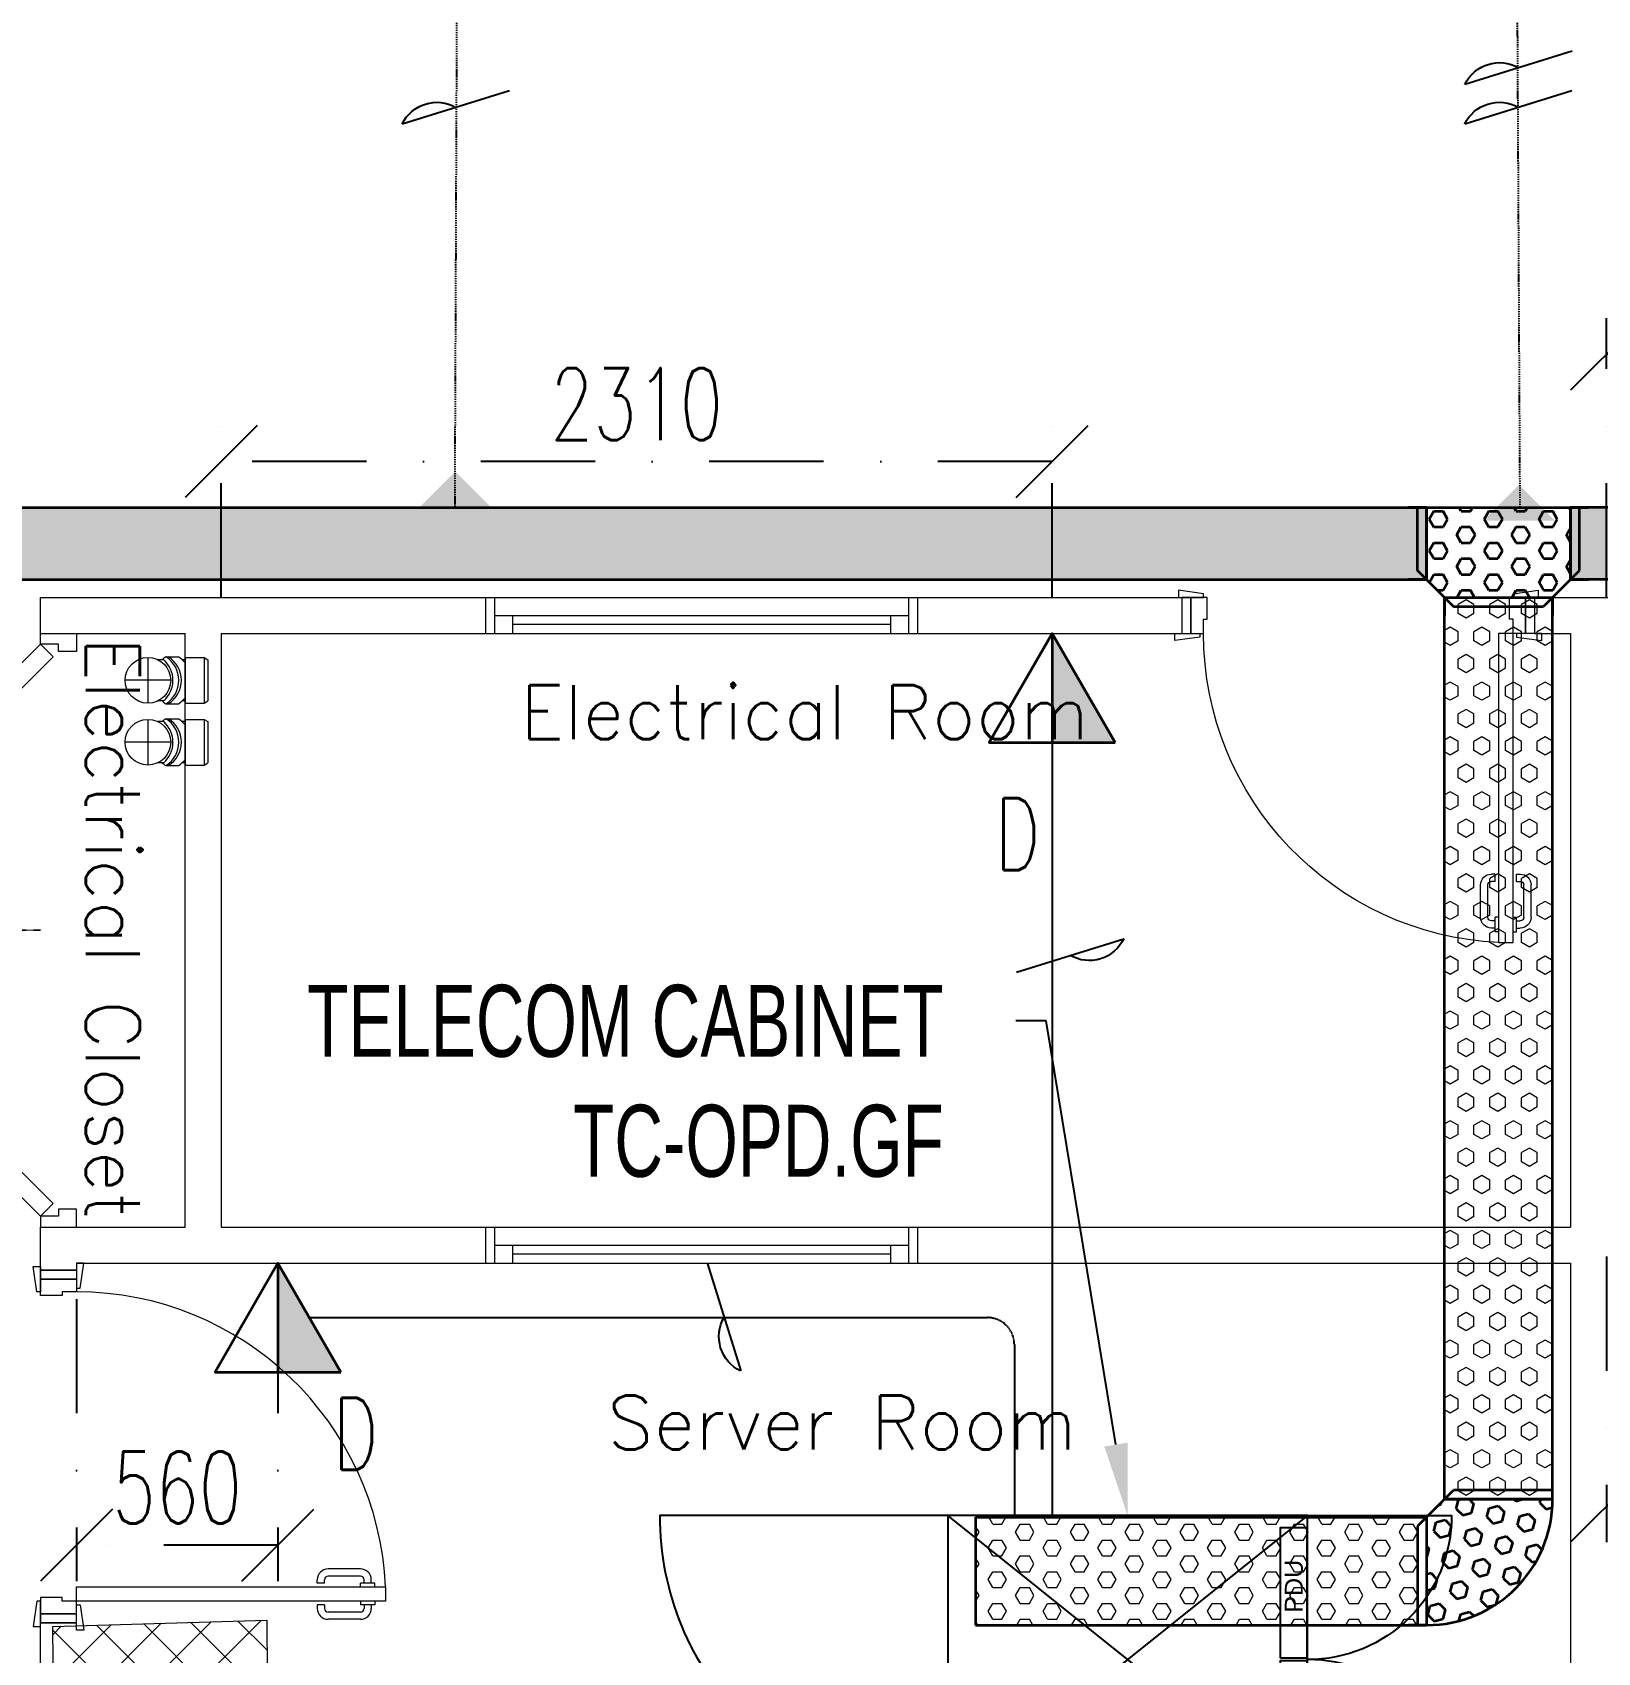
# Model space of a CAD drawing. Header units: inches. Extents: x -12418 to 57169, y -29325 to 19878.
# Drawn here: x 19575 to 23925, y -5680 to -1177 of the extents above; entities that cross this region are included whole.
import ezdxf
from ezdxf import colors
from ezdxf.entities.mleader import LeaderData, LeaderLine
from ezdxf.math import Vec2, Vec3

# ---------------------------------------------------------------- set-up
doc = ezdxf.new("R2010")
doc.units = ezdxf.units.IN
doc.header["$LTSCALE"] = 25
doc.header["$MEASUREMENT"] = 0
doc.linetypes.add('DASHDOT', pattern=[25.4, 12.7, -6.35, 0, -6.35])
doc.linetypes.add('HIDDEN', pattern=[9.525, 6.35, -3.175])
doc.layers.get('0').update_dxf_attribs({"color": 8})
doc.layers.get('Defpoints').update_dxf_attribs({"color": 8})
for name, color, linetype in [('0 @ 50', 8, 'Continuous'), ('Dual Power', 11, 'Continuous'), ('FIXEDFUR$0$KCA_TXITEM', 3, 'Continuous'), ('FURNITURES$0$KCA_FURLSE', 251, 'Continuous'), ('IFS IT RACK 1000x800mm', 210, 'Continuous'), ('T-WIRE', 140, 'Continuous')]:
    doc.layers.add(name, color=color, linetype=linetype)
for name, color, linetype, lineweight in [('00-Ground Floor$0$72_EGR_BASE_TEXT', 252, 'Continuous', 5), ('00-Ground Floor$0$Aluminum', 251, 'Continuous', 5), ('00-Ground Floor$0$C-HYDR-CTCH', 251, 'Continuous', 5), ('00-Ground Floor$0$Dual Power', 11, 'Continuous', 5), ('00-Ground Floor$0$FIXEDFUR$0$KCA_TXITEM', 3, 'Continuous', 5), ('00-Ground Floor$0$FURNITURES$0$KCA_FURLSE', 251, 'Continuous', 5), ('00-Ground Floor$0$Hatch', 254, 'Continuous', 5), ('00-Ground Floor$0$IFS IT RACK 1000x800mm', 210, 'Continuous', 5), ('00-Ground Floor$0$M-DR-SS', 30, 'Continuous', 5), ('00-Ground Floor$0$Walls', 251, 'Continuous', 5), ('00-Ground Floor$0$Wooden Joinery', 251, 'Continuous', 5), ('E-LITE-CLNG-CNDT', 6, 'DASHDOT', 35), ('E-POWR-TEXT @ 100', 6, 'Continuous', 25), ('T-CABL-TRAY', 60, 'Continuous', 35), ('T-DATA-CLNG-COND', 51, 'DASHDOT', 25), ('T-DATA-CLNG-COND @ 100', 51, 'DASHDOT', 25), ('T-DATA-DEVC-TYPE', 2, 'Continuous', 25), ('T-DATA-DIM', 251, 'DASHDOT', 25), ('T-DATA-DIM @ 100', 251, 'DASHDOT', 25), ('T-DATA-FLOR-COND', 40, 'HIDDEN', 25), ('T-DATA-WALL @ 100', 33, 'Continuous', 35)]:
    doc.layers.add(name, color=color, linetype=linetype, lineweight=lineweight)
doc.styles.add('00-Ground Floor$0$FIXEDFUR$0$K-SANSERIF', font='sanss___.ttf')
doc.styles.add('00-Ground Floor$0$SIMPLEX', font='SIMPLEX.shx', dxfattribs={"height": 150})
doc.styles.add('DC_Elc_Romans', font='elc_romans.shx', dxfattribs={"width": 0.7})
doc.styles.add('DC_Simplex', font='SIMPLEX.shx', dxfattribs={"width": 0.7})
doc.styles.add('FIXEDFUR$0$K-SANSERIF', font='sanss___.ttf')
doc.dimstyles.new('DevCad-MM', dxfattribs={"dimscale": 0.01, "dimtxt": 2, "dimasz": 2, "dimexe": 1, "dimexo": 1, "dimgap": 0.6, "dimtad": 1, "dimdec": 0, "dimrnd": 10, "dimzin": 1, "dimdsep": 46, "dimtxsty": 'DC_Simplex', "dimblk1": 'OBLIQUE', "dimblk2": 'OBLIQUE', "dimsah": 1, "dimcen": 3, "dimclrd": 256, "dimclre": 256, "dimclrt": 45, "dimadec": 0, "dimazin": 0, "dimtfac": 1, "dimtdec": 0, "dimtix": 1, "dimtmove": 2, "dimatfit": 2, "dimldrblk": 'OBLIQUE', "dimfxl": 1, "dimtolj": 1, "dimtzin": 0, "dimarcsym": 0})

# ---------------------------------------------------------------- blocks, each defined once
blk = doc.blocks.new('00-Ground Floor$0$A$C72370EFE')
at = {"layer": '00-Ground Floor$0$Wooden Joinery'}
for p, q in [((-0.01, -0.04), (-0.02, -0.04)), ((-0.01, -0.03), (-0.01, -0.07)), ((0, -0.03), (-0.01, -0.03)), ((0.04, -0.03), (0.05, -0.03)), ((0.05, -0.03), (0.05, -0.07)), ((0.05, -0.04), (0.06, -0.04)), ((-0.05, -0.07), (-0.05, -0.16)), ((-0.03, -0.07), (-0.03, -0.16)), ((-0.01, -0.06), (-0.02, -0.06)), ((0, -0.07), (-0.01, -0.07)), ((0.04, -0.07), (0.05, -0.07)), ((0.05, -0.06), (0.06, -0.06)), ((0.07, -0.07), (0.07, -0.16)), ((0.09, -0.07), (0.09, -0.16)), ((-0.01, -0.17), (-0.02, -0.17)), ((-0.01, -0.17), (-0.01, -0.19)), ((0.05, -0.17), (0.06, -0.17)), ((0.05, -0.17), (0.05, -0.19)), ((-0.01, -0.19), (-0.02, -0.19)), ((0.05, -0.19), (0.06, -0.19))]:
    blk.add_line(p, q, dxfattribs=at)
for centre, radius, start, end in [((-0.02, -0.07), 0.03, 90, 180), ((0.06, -0.07), 0.03, 0, 90), ((-0.02, -0.07), 0.01, 90, 180), ((0.06, -0.07), 0.01, 0, 90), ((-0.02, -0.16), 0.03, 180, 270), ((-0.02, -0.16), 0.01, 180, 270), ((0.06, -0.16), 0.01, 270, 0), ((0.06, -0.16), 0.03, 270, 0)]:
    blk.add_arc(centre, radius, start, end, dxfattribs=at)
blk = doc.blocks.new('00-Ground Floor$0$A$C5DAD61B4')
at = {"layer": '00-Ground Floor$0$Wooden Joinery'}
for points in [[(80, 959.1), (80, 969.1), (10, 979.1), (10, 959.1)], [(940, 959.1), (940, 969.1), (1010, 979.1), (1010, 959.1)], [(70, 859.1), (70, 849.1), (0, 839.1), (0, 859.1)], [(120, 859.1), (120, 0), (80, 0), (80, 859.1)], [(950, 859.1), (950, 849.1), (1020, 839.1), (1020, 859.1)]]:
    blk.add_lwpolyline(points, close=True, dxfattribs=at)
for points in [[(45, 859.1), (45, 959.1), (20, 959.1), (20, 859.1), (45, 859.1)], [(45, 859.1), (80, 859.1), (80, 899.1), (90, 899.1), (90, 959.1), (45, 959.1), (45, 859.1)], [(975, 859.1), (940, 859.1), (940, 899.1), (930, 899.1), (930, 959.1), (975, 959.1), (975, 859.1)], [(975, 859.1), (975, 959.1), (1000, 959.1), (1000, 859.1), (975, 859.1)]]:
    blk.add_lwpolyline(points, dxfattribs=at)
blk.add_arc((80, 859.1), 860, 272.666, 0, dxfattribs=at)
at = {"layer": '00-Ground Floor$0$Wooden Joinery', "xscale": 999.9999999998854, "yscale": 999.9999999998854, "zscale": 999.9999999998854, "rotation": 180}
blk.add_blockref('00-Ground Floor$0$A$C72370EFE', (120, 0), dxfattribs=at)
blk = doc.blocks.new('*U259')
at = {"layer": '00-Ground Floor$0$Wooden Joinery'}
for points in [[(627.5, 526.8), (65.4, -35.4), (30, 0), (592.1, 562.1)], [(1022.5, 526.8), (1584.6, -35.4), (1620, 0), (1057.9, 562.1)], [(30, 0), (0, 0), (0, -100), (50, -100), (50, -50), (30, -50), (30, 0)], [(1620, 0), (1650, 0), (1650, -100), (1600, -100), (1600, -50), (1620, -50), (1620, 0)]]:
    blk.add_lwpolyline(points, close=True, dxfattribs=at)
for centre, start, end in [((30, 0), 0, 45), ((1620, 0), 135, 180)]:
    blk.add_arc(centre, 795, start, end, dxfattribs=at)
blk = doc.blocks.new('00-Ground Floor$0$4S')
at = {"color": 0}
for p, q in [((-51, 61), (-61, 55)), ((0, 61), (-51, 61)), ((0, -61), (0, 61)), ((-51, -61), (-61, -55)), ((0, -61), (-51, -61))]:
    blk.add_line(p, q, dxfattribs=at)
at = {"color": 10}
for p, q in [((-61, -55), (-61, 55)), ((-51, -61), (-51, 61))]:
    blk.add_line(p, q, dxfattribs=at)
blk = doc.blocks.new('00-Ground Floor$0$2E-45-110-T1')
for p, q in [((-99.2, 55), (-91.4, 55)), ((-48, 62.6), (-81.4, 62.6)), ((-42.3, 55), (-26.4, 55)), ((-99.2, -55), (-91.4, -55)), ((-48, -62.6), (-81.3, -62.6)), ((-42.3, -55), (-26.4, -55))]:
    blk.add_line(p, q)
at = {"color": 10}
for p, q in [((0, -61), (0, 61)), ((-61, 0), (61, 0))]:
    blk.add_line(p, q, dxfattribs=at)
blk.add_circle((0, 0), 61)
for centre, start, end in [((-42, 0), 122.159, 140.7458), ((-15.4, 0), 122.159, 237.8424), ((-8.7, 0), 122.1377, 237.8638), ((7.1, 0), 131.9154, 228.0858), ((-87.3, 0), 48.0846, 57.8623), ((-42, 0), 219.2542, 237.8424), ((-87.3, 0), 302.1362, 311.9142)]:
    blk.add_arc(centre, 73.9, start, end)
blk.add_blockref('00-Ground Floor$0$4S', (-99.2, 0))
blk = doc.blocks.new('00-Ground Floor$0$A$C37be4daf')
at = {"layer": '00-Ground Floor$0$Aluminum'}
for p, q in [((1416, 598.2), (216, 598.2)), ((241, 498.2), (241, 598.2)), ((291, 548.2), (291, 598.2)), ((1341, 548.2), (1341, 598.2)), ((1391, 498.2), (1391, 598.2)), ((1391, 548.2), (241, 548.2)), ((291, 573.2), (1341, 573.2)), ((1416, 498.2), (216, 498.2))]:
    blk.add_line(p, q, dxfattribs=at)
at = {"layer": '00-Ground Floor$0$Walls'}
for p, q in [((216, 498.2), (216, 598.2)), ((1416, 498.2), (1416, 598.2))]:
    blk.add_line(p, q, dxfattribs=at)
blk = doc.blocks.new('00-Ground Floor$0$IT RACK 1000x800 mm')
at = {"layer": '00-Ground Floor$0$Dual Power', "color": 8}
for points in [[(719020.2, 122155.5), (719383.9, 122155.5), (719383.9, 122082.8), (719020.2, 122082.8)], [(719390.1, 122155.5), (719753.8, 122155.5), (719753.8, 122082.8), (719390.1, 122082.8)]]:
    blk.add_lwpolyline(points, close=True, dxfattribs=at)
at = {"layer": '00-Ground Floor$0$FURNITURES$0$KCA_FURLSE', "color": 6, "linetype": 'ByBlock'}
for points in [[(719786.6, 123080.4), (719786.6, 123880.4, 0.415947), (718986.6, 123080.4, 0.926405)], [(718986.6, 122080.4), (718986.6, 121680.4, 0.415947), (719386.6, 122080.4, 0.926405)], [(719786.6, 122080.4), (719786.6, 121680.4, -0.415947), (719386.6, 122080.4, -0.926405)]]:
    blk.add_lwpolyline(points, format="xyb", dxfattribs=at)
blk.add_lwpolyline([(719786.6, 123080.4), (718986.6, 123080.4), (718986.6, 122080.4), (719786.6, 122080.4)], close=True, dxfattribs=at)
at = {"layer": '00-Ground Floor$0$FURNITURES$0$KCA_FURLSE', "color": 8, "linetype": 'ByBlock'}
for points in [[(718986.6, 122080.4), (719786.6, 123080.4)], [(719786.6, 122080.4), (718986.6, 123080.4)]]:
    blk.add_lwpolyline(points, dxfattribs=at)
at = {"layer": '00-Ground Floor$0$FIXEDFUR$0$KCA_TXITEM', "color": 8, "char_height": 50, "width": 3697.741, "attachment_point": 1, "style": '00-Ground Floor$0$FIXEDFUR$0$K-SANSERIF'}
for insert in [(717364.7, 122143.7), (717734.5, 122143.7)]:
    blk.add_mtext('\\pi1782.23819;PDU', dxfattribs=dict(at, insert=insert))
blk = doc.blocks.new('00-Ground Floor')
at = {"layer": '00-Ground Floor$0$Hatch'}
h = blk.add_hatch(dxfattribs=at)
h.set_pattern_fill('ANSI37', color=256, scale=30)
h.set_pattern_definition([(45, (-1981.42, -13099.68), (-67.35192, 67.35192), []), (135, (-1981.42, -13099.68), (-67.35192, -67.35192), [])])
h.paths.add_polyline_path([(48971.2, 8818.2), (48367.3, 8810.1), (48371.2, 8521.7), (48975.1, 8529.8)])
h.paths.add_polyline_path([(41810.5, 8810.5), (41227, 8805), (41207, 8513.7), (41790.5, 8519.1)])
h.paths.add_polyline_path([(27433.5, 8803.1), (26834.4, 8799), (26828.7, 8506), (27427.8, 8510)])
h.paths.add_polyline_path([(34618.7, 8805.3), (34017.5, 8797.8), (34009.3, 8512.1), (34610.5, 8519.6)])
h.paths.add_polyline_path([(20214.3, 8812.4), (19607.8, 8790.5), (19622.4, 8498), (20228.8, 8519.8)])
h.paths.add_polyline_path([(13477.7, 8802), (12255.7, 8825.9), (12249.3, 8529.8), (13471.3, 8505.8)])
h.paths.add_polyline_path([(13491.8, 1601.9), (12276.8, 1586.2), (12263.3, 1293.7), (13478.3, 1309.4)])
h.paths.add_polyline_path([(13465.7, -5591.3), (12262.6, -5607.3), (12256.9, -5900.3), (13460, -5884.3)])
h.paths.add_polyline_path([(13484.2, -12790), (12287.5, -12801.4), (12290.4, -13095.9), (13487, -13084.4)])
h.paths.add_polyline_path([(5849.2, -12787.9), (5245.6, -12791.6), (5256.3, -13077.1), (5859.8, -13073.4)])
h.paths.add_polyline_path([(5833.8, -5589.9), (5236.9, -5588.3), (5236.8, -5889.5), (5833.6, -5891)])
h.paths.add_polyline_path([(5843.6, 1599.7), (5224.3, 1600.9), (5213.7, 1298), (5833, 1296.7)])
h.paths.add_polyline_path([(5820.3, 8779.1), (5219.7, 8793.5), (5216, 8503.9), (5816.7, 8489.4)])
h.paths.add_polyline_path([(-1378.8, 8777.2), (-1981.4, 8799.9), (-1979.5, 8511.6), (-1376.9, 8488.9)])
h.paths.add_polyline_path([(-1371.1, -5601.1), (-1973.1, -5608.1), (-1969.7, -5899.7), (-1367.7, -5892.7)])
h.paths.add_polyline_path([(-1353.5, -12795.7), (-1951.9, -12796.7), (-1947.1, -13097.4), (-1348.7, -13096.4)])
h.paths.add_polyline_path([(20233.2, -12782.5), (19627.5, -12795.4), (19633.2, -13096.6), (20238.9, -13083.7)])
h.paths.add_polyline_path([(20226.6, -5590), (19632.3, -5607.6), (19634.4, -5904.1), (20228.7, -5886.6)])
h.paths.add_polyline_path([(20217.9, 1618), (19619, 1610.4), (19623, 1310.2), (20221.9, 1317.9)])
h.paths.add_polyline_path([(27418.3, 1602.8), (26816.3, 1607.5), (26820.6, 1315.3), (27422.5, 1310.7)])
h.paths.add_polyline_path([(27422, -5579.9), (26818.1, -5597.5), (26831.6, -5897.5), (27431.7, -5876.5)])
h.paths.add_polyline_path([(27438.1, -12795.9), (26834.3, -12789.3), (26831.9, -13075), (27435.7, -13081.6)])
h.paths.add_polyline_path([(34636.6, -12785.4), (34039.3, -12800), (34048.3, -13099.7), (34645.6, -13085.1)])
h.paths.add_polyline_path([(34629.3, -5597.1), (34028, -5595.2), (34029.2, -5892.4), (34630.4, -5894.3)])
h.paths.add_polyline_path([(34592.8, 1606.7), (34012, 1611.4), (34031.7, 1321.6), (34612.5, 1316.9)])
h.paths.add_polyline_path([(41796.2, 1606), (41198.6, 1619.8), (41200.6, 1327.8), (41798.2, 1314.1)])
h.paths.add_polyline_path([(41797.2, -5592.6), (41228.8, -5600.2), (41230.6, -5894.3), (41799, -5886.7)])
h.paths.add_polyline_path([(41834.3, -12789.7), (41229, -12792.4), (41230.4, -13096.9), (41835.6, -13094.3)])
h.paths.add_polyline_path([(49008.5, -12790.2), (48420.5, -12774.1), (48407.3, -13081.4), (48995.3, -13097.4)])
h.paths.add_polyline_path([(48992.7, -5590.8), (48389.5, -5589.7), (48387.5, -5886.2), (48990.7, -5887.3)])
at = {"layer": '00-Ground Floor$0$C-HYDR-CTCH', "flags": 128}
blk.add_lwpolyline([(20226.6, -5590), (20228.7, -5886.6), (19634.4, -5904.1), (19632.3, -5607.6), (20226.6, -5590)], dxfattribs=at)
at = {"layer": '00-Ground Floor$0$Walls'}
for p, q in [((19597.7, -2847.4, 0), (19597.7, -2747.4, 0)), ((19597.7, -2747.4, 0), (22769.5, -2747.4, 0)), ((22769.5, -2747.4, 0), (22769.5, -2847.4, 0)), ((23749.5, -2747.4, 0), (23749.5, -2847.4, 0)), ((23749.5, -2747.4, 0), (29549.5, -2747.4, 0)), ((19597.7, -2847.4, 0), (19999.5, -2847.4, 0)), ((19999.5, -4497.4, 0), (19999.5, -2847.4, 0)), ((20099.5, -2847.4, 0), (22769.5, -2847.4, 0)), ((20099.5, -2847.4, 0), (20099.5, -4497.4, 0)), ((23749.5, -2847.4, 0), (23849.5, -2847.4, 0)), ((23849.5, -2847.4, 0), (23849.5, -4497.4, 0)), ((19597.7, -4617.4, 0), (19597.7, -4497.4, 0)), ((19597.7, -4497.4, 0), (19999.5, -4497.4, 0)), ((20099.5, -4497.4, 0), (23849.5, -4497.4, 0)), ((19697.7, -4617.4, 0), (19597.7, -4617.4, 0)), ((19697.7, -4597.4, 0), (23849.5, -4597.4, 0)), ((23849.5, -4597.4, 0), (23849.5, -6347.4, 0)), ((19597.7, -5904.4, 0), (19597.7, -5597.4, 0)), ((19697.7, -5597.4, 0), (19597.7, -5597.4, 0)), ((19697.7, -5605.6, 0), (19697.7, -5597.4, 0))]:
    blk.add_line(p, q, dxfattribs=at)
at = {"rotation": 180}
for p in [(22250.5, -2249.2, 0), (22250.5, -3999.2, 0)]:
    blk.add_blockref('00-Ground Floor$0$A$C37be4daf', p, dxfattribs=at)
at = {"layer": '00-Ground Floor$0$IFS IT RACK 1000x800mm', "color": 252, "rotation": 89.99999999999999}
blk.add_blockref('00-Ground Floor$0$IT RACK 1000x800 mm', (145199.1, -725086.1), dxfattribs=at)
at = {"layer": '00-Ground Floor$0$M-DR-SS', "xscale": 1.040985465462118, "yscale": 1.040985465462118, "zscale": 1.040985465462118, "rotation": 179.9999999999943}
for p in [(19896.2, -2977.8, 0), (19896.2, -3149.8, 0)]:
    blk.add_blockref('00-Ground Floor$0$2E-45-110-T1', p, dxfattribs=at)
at = {"layer": '00-Ground Floor$0$Wooden Joinery', "xscale": -1}
blk.add_blockref('00-Ground Floor$0$A$C5DAD61B4', (23769.5, -3706.5, 0), dxfattribs=at)
at = {"layer": '00-Ground Floor$0$Wooden Joinery', "rotation": 89.99999999999999}
for name, p in [('*U259', (19597.7, -4497.4, 0)), ('00-Ground Floor$0$A$C5DAD61B4', (20556.8, -5617.4, 0))]:
    blk.add_blockref(name, p, dxfattribs=at)
at = {"layer": '00-Ground Floor$0$72_EGR_BASE_TEXT', "insert": (19874, -3667.2, 0), "char_height": 150, "attachment_point": 2, "rotation": 270, "style": '00-Ground Floor$0$SIMPLEX'}
blk.add_mtext('Electrical Closet', dxfattribs=at)
at = {"layer": '00-Ground Floor$0$72_EGR_BASE_TEXT', "char_height": 150, "attachment_point": 2, "style": '00-Ground Floor$0$SIMPLEX'}
for s, insert in [('Electrical Room', (21721.3, -2991.7, 0)), ('Server Room', (21825.2, -4965.4, 0))]:
    blk.add_mtext(s, dxfattribs=dict(at, insert=insert))
blk = doc.blocks.new('IT RACK 1000x800 mm')
at = {"layer": 'Dual Power', "color": 8}
for points in [[(719020.2, 122155.5), (719383.9, 122155.5), (719383.9, 122082.8), (719020.2, 122082.8)], [(719390.1, 122155.5), (719753.8, 122155.5), (719753.8, 122082.8), (719390.1, 122082.8)]]:
    blk.add_lwpolyline(points, close=True, dxfattribs=at)
at = {"layer": 'FURNITURES$0$KCA_FURLSE', "color": 6, "linetype": 'ByBlock'}
for points in [[(719786.6, 123080.4), (719786.6, 123880.4, 0.415947), (718986.6, 123080.4, 0.926405)], [(718986.6, 122080.4), (718986.6, 121680.4, 0.415947), (719386.6, 122080.4, 0.926405)], [(719786.6, 122080.4), (719786.6, 121680.4, -0.415947), (719386.6, 122080.4, -0.926405)]]:
    blk.add_lwpolyline(points, format="xyb", dxfattribs=at)
blk.add_lwpolyline([(719786.6, 123080.4), (718986.6, 123080.4), (718986.6, 122080.4), (719786.6, 122080.4)], close=True, dxfattribs=at)
at = {"layer": 'FURNITURES$0$KCA_FURLSE', "color": 8, "linetype": 'ByBlock'}
for points in [[(718986.6, 122080.4), (719786.6, 123080.4)], [(719786.6, 122080.4), (718986.6, 123080.4)]]:
    blk.add_lwpolyline(points, dxfattribs=at)
at = {"layer": 'FIXEDFUR$0$KCA_TXITEM', "color": 8, "char_height": 50, "width": 3697.741, "attachment_point": 1, "style": 'FIXEDFUR$0$K-SANSERIF'}
for insert in [(717364.7, 122143.7), (717734.5, 122143.7)]:
    blk.add_mtext('\\pi1782.23819;PDU', dxfattribs=dict(at, insert=insert))
blk = doc.blocks.new('*U124')
at = {"lineweight": 0}
h = blk.add_hatch(dxfattribs=at)
h.set_pattern_fill('HEX', color=253, scale=8, angle=180, style=0)
h.set_pattern_definition([(180, (-21275.12, -3e-10), (6e-13, -43.99409), [25.4, -50.8]), (300, (-21275.12, -3e-10), (38.1, 21.997045), [25.4, -50.8]), (240, (-21300.52, -3e-10), (38.1, -21.997045), [25.4, -50.8])])
h.paths.add_polyline_path([(-5777.4, 200), (-5777.4, 0), (0, 0), (0, 200)])
at = {"color": 0}
for p, q in [((0, 200), (-5777.4, 200)), ((-5777.4, 0), (-5777.4, 200)), ((0, 0), (0, 200)), ((0, 0), (-5777.4, 0))]:
    blk.add_line(p, q, dxfattribs=at)
blk = doc.blocks.new('*U123')
h = blk.add_hatch()
h.set_pattern_fill('HEX', color=253, scale=8, angle=-90, style=0)
h.set_pattern_definition([(270, (-3e-11, -5e-24), (43.994, -9e-14), [25.4, -50.8]), (30, (-3e-11, -5e-24), (-21.997, 38.1), [25.4, -50.8]), (330, (-3e-11, -25.4), (21.997, 38.1), [25.4, -50.8])])
h.paths.add_polyline_path([(0, 0), (-200, 0), (-250, -50), (-250, -350), (-200, -400), (0, -400)])
at = {"color": 0}
for p, q in [((-200, 0), (-200, 50)), ((0, 0), (0, 50)), ((-250, -50), (-200, 0)), ((0, 0), (0, -400)), ((-250, -50), (-300, -50)), ((-250, -350), (-300, -350)), ((-250, -350), (-200, -400)), ((-200, -400), (-200, -450)), ((0, -400), (0, -450))]:
    blk.add_line(p, q, dxfattribs=at)
at = {"color": 253}
for p, q in [((-200, 0), (-175, 25)), ((-200, 0), (0, 0)), ((-175, 25), (0, 25)), ((-250, -50), (-275, -75)), ((-275, -75), (-275, -325)), ((-250, -50), (-250, -350)), ((-250, -350), (-275, -325)), ((-200, -400), (0, -400)), ((-200, -400), (-175, -425)), ((-175, -425), (0, -425))]:
    blk.add_line(p, q, dxfattribs=at)
blk = doc.blocks.new('*U125')
at = {"lineweight": 0}
h = blk.add_hatch(dxfattribs=at)
h.set_pattern_fill('HEX', color=253, scale=8, angle=180, style=0)
h.set_pattern_definition([(180, (-15953.185, -2e-10), (6e-13, -43.99409), [25.4, -50.8]), (300, (-15953.185, -2e-10), (38.1, 21.99705), [25.4, -50.8]), (240, (-15978.585, -2e-10), (38.1, -21.99705), [25.4, -50.8])])
h.paths.add_polyline_path([(-2506.3, 300), (-2506.3, 0), (0, 0), (0, 300)])
at = {"color": 0}
for p, q in [((0, 300), (-2506.3, 300)), ((-2506.3, 0), (-2506.3, 300)), ((0, 0), (0, 300)), ((0, 0), (-2506.3, 0))]:
    blk.add_line(p, q, dxfattribs=at)
blk = doc.blocks.new('*U126')
h = blk.add_hatch()
h.set_pattern_fill('HEX', color=253, scale=8, angle=45, style=0)
h.set_pattern_definition([(45, (-3354.247, 1022.73), (-31.1085, 31.1085), [25.4, -50.8]), (165, (-3354.247, 1022.73), (-11.3865, -42.49503), [25.4, -50.8]), (105, (-3336.287, 1040.69), (-42.49503, -11.3865), [25.4, -50.8])])
edge = h.paths.add_edge_path()
edge.add_arc((0, -50), 350, 360, 450)
edge.add_line((0, 300), (0, 0))
edge.add_line((0, 0), (50, -50))
edge.add_line((50, -50), (350, -50))
at = {"color": 0}
for p, q in [((0, 300), (-50, 300)), ((0, 0), (-50, 0)), ((0, 0), (50, -50)), ((50, -50), (50, -100)), ((350, -50), (350, -100))]:
    blk.add_line(p, q, dxfattribs=at)
at = {"color": 253}
for p, q in [((-25, 300), (-25, 25)), ((0, 300), (0, 0)), ((0, 0), (-25, 25)), ((50, -50), (350, -50)), ((50, -50), (75, -75)), ((75, -75), (350, -75))]:
    blk.add_line(p, q, dxfattribs=at)
at = {"color": 0}
blk.add_arc((0, -50), 350, 360, 90, dxfattribs=at)
blk = doc.blocks.new('*U127')
at = {"lineweight": 0}
h = blk.add_hatch(dxfattribs=at)
h.set_pattern_fill('HEX', color=253, scale=8, angle=90, style=0)
h.set_pattern_definition([(90, (-2e-10, 14700.02), (-43.99409, -5e-13), [25.4, -50.8]), (210, (-2e-10, 14700.02), (21.99705, -38.1), [25.4, -50.8]), (150, (-2e-10, 14725.42), (-21.99705, -38.1), [25.4, -50.8])])
h.paths.add_polyline_path([(300, 1253.2), (0, 1253.2), (0, 0), (300, 0)])
at = {"color": 0}
for p, q in [((0, 0), (0, 1253.2)), ((0, 1253.2), (300, 1253.2)), ((300, 0), (300, 1253.2)), ((0, 0), (300, 0))]:
    blk.add_line(p, q, dxfattribs=at)
blk = doc.blocks.new('*U35')
blk.add_hatch(color=254).paths.add_polyline_path([(1.75, 3.031), (0, 3.031), (0, 0)])
blk.add_line((0, 0), (0, 3.031))
blk.add_lwpolyline([(1.75, 3.031), (0, 0), (-1.75, 3.031)], close=True)
at = {"layer": 'T-DATA-DEVC-TYPE', "style": 'DC_Simplex', "width": 0.7, "flags": 8}
blk.add_attdef('DC_TYPE', (2.682, 5.634), '', height=2, rotation=360, dxfattribs=at)
blk = doc.blocks.new('W-TEL')
blk.add_line((-66, -212.7), (66, 212.7))
blk.add_arc((130.7, 76), 151.2, 115.33007, 210.17896)
blk = doc.blocks.new('*U118')
at = {"layer": 'T-WIRE', "xscale": -0.006999999999825377, "yscale": 0.006999999999970897, "zscale": 0.006999999999999999}
blk.add_blockref('W-TEL', (0, 0), dxfattribs=at)
blk = doc.blocks.new('*U128')
at = {"lineweight": 0}
h = blk.add_hatch(dxfattribs=at)
h.set_pattern_fill('HEX', color=253, scale=8, angle=180, style=0)
h.set_pattern_definition([(180, (-20899.527, -3e-10), (6e-13, -43.99409), [25.4, -50.8]), (300, (-20899.527, -3e-10), (38.1, 21.997045), [25.4, -50.8]), (240, (-20924.927, -3e-10), (38.1, -21.997045), [25.4, -50.8])])
h.paths.add_polyline_path([(-5401.8, 200), (-5401.8, 0), (0, 0), (0, 200)])
at = {"color": 0}
for p, q in [((0, 200), (-5401.8, 200)), ((-5401.8, 0), (-5401.8, 200)), ((0, 0), (0, 200)), ((0, 0), (-5401.8, 0))]:
    blk.add_line(p, q, dxfattribs=at)
blk = doc.blocks.new('*U74')
blk.add_hatch(color=256).paths.add_polyline_path([(0, 1), (-1, 0), (0, -1)])
blk = doc.blocks.new('*U119')
at = {"layer": 'T-WIRE', "xscale": -0.006999999999825377, "yscale": 0.006999999999970897, "zscale": 0.006999999999999999}
for p in [(0, 0), (1.102, -0.003)]:
    blk.add_blockref('W-TEL', p, dxfattribs=at)
blk = doc.blocks.new('_OBLIQUE')
at = {"color": 0, "linetype": 'ByBlock'}
blk.add_line((-0.5, -0.5), (0.5, 0.5), dxfattribs=at)
blk = doc.blocks.new('*D154')
at = {"layer": 'Defpoints', "color": 0, "transparency": 16777216}
for p in [(19697.7, -4597.4, 0), (20257.6, -4597.4, 0), (19697.7, -5381.2)]:
    blk.add_point(p, dxfattribs=at)
at = {"layer": 'T-DATA-DIM', "lineweight": -2, "transparency": 16777216}
for p, q in [((19697.7, -4697.4), (19697.7, -5481.2)), ((20257.6, -4697.4), (20257.6, -5481.2)), ((20257.6, -5381.2), (19697.7, -5381.2))]:
    blk.add_line(p, q, dxfattribs=at)
at = {"layer": 'T-DATA-DIM', "lineweight": -2, "transparency": 16777216, "xscale": 200, "yscale": 200, "zscale": 200, "rotation": 180}
blk.add_blockref('_OBLIQUE', (19697.7, -5381.2), dxfattribs=at)
at = {"layer": 'T-DATA-DIM', "lineweight": -2, "transparency": 16777216, "xscale": 200, "yscale": 200, "zscale": 200}
blk.add_blockref('_OBLIQUE', (20257.6, -5381.2), dxfattribs=at)
at = {"layer": 'T-DATA-DIM', "color": 45, "transparency": 16777216, "insert": (19977.7, -5221.2), "char_height": 200, "attachment_point": 5, "style": 'DC_Simplex'}
blk.add_mtext('\\A1;560', dxfattribs=at)
blk = doc.blocks.new('*D155')
at = {"layer": 'Defpoints', "color": 0, "transparency": 16777216}
for p in [(20099.5, -2369.9), (20099.5, -2847.4, 0), (22408.8, -2847.4, 0)]:
    blk.add_point(p, dxfattribs=at)
at = {"layer": 'T-DATA-DIM', "lineweight": -2, "transparency": 16777216}
for p, q in [((20099.5, -2747.4), (20099.5, -2269.9)), ((22408.8, -2747.4), (22408.8, -2269.9)), ((22408.8, -2369.9), (20099.5, -2369.9))]:
    blk.add_line(p, q, dxfattribs=at)
at = {"layer": 'T-DATA-DIM', "lineweight": -2, "transparency": 16777216, "xscale": 200, "yscale": 200, "zscale": 200, "rotation": 180}
blk.add_blockref('_OBLIQUE', (20099.5, -2369.9), dxfattribs=at)
at = {"layer": 'T-DATA-DIM', "lineweight": -2, "transparency": 16777216, "xscale": 200, "yscale": 200, "zscale": 200}
blk.add_blockref('_OBLIQUE', (22408.8, -2369.9), dxfattribs=at)
at = {"layer": 'T-DATA-DIM', "color": 45, "transparency": 16777216, "insert": (21254.1, -2209.9), "char_height": 200, "attachment_point": 5, "style": 'DC_Simplex'}
blk.add_mtext('\\A1;2310', dxfattribs=at)
blk = doc.blocks.new('*D165')
at = {"layer": 'Defpoints', "color": 0, "transparency": 16777216}
for p in [(23949.5, -4479.1, 0), (27313.9, -4566.9, 0), (23949.5, -5273.5)]:
    blk.add_point(p, dxfattribs=at)
at = {"layer": 'T-DATA-DIM', "lineweight": -2, "transparency": 16777216}
for p, q in [((23949.5, -4579.1), (23949.5, -5373.5)), ((27313.9, -4666.9), (27313.9, -5373.5)), ((27313.9, -5273.5), (23949.5, -5273.5))]:
    blk.add_line(p, q, dxfattribs=at)
at = {"layer": 'T-DATA-DIM', "lineweight": -2, "transparency": 16777216, "xscale": 200, "yscale": 200, "zscale": 200, "rotation": 180}
blk.add_blockref('_OBLIQUE', (23949.5, -5273.5), dxfattribs=at)
at = {"layer": 'T-DATA-DIM', "lineweight": -2, "transparency": 16777216, "xscale": 200, "yscale": 200, "zscale": 200}
blk.add_blockref('_OBLIQUE', (27313.9, -5273.5), dxfattribs=at)
at = {"layer": 'T-DATA-DIM', "color": 45, "transparency": 16777216, "insert": (25631.7, -5113.5), "char_height": 200, "attachment_point": 5, "style": 'DC_Simplex'}
blk.add_mtext('\\A1;3360', dxfattribs=at)
blk = doc.blocks.new('*D166')
at = {"layer": 'Defpoints', "color": 0, "transparency": 16777216}
for p in [(23949.5, -2071.6), (23949.5, -2847.4, 0), (29046.1, -2847.5, 0)]:
    blk.add_point(p, dxfattribs=at)
at = {"layer": 'T-DATA-DIM', "lineweight": -2, "transparency": 16777216}
for p, q in [((23949.5, -2747.4), (23949.5, -1971.6)), ((29046.1, -2747.5), (29046.1, -1971.6)), ((29046.1, -2071.6), (23949.5, -2071.6))]:
    blk.add_line(p, q, dxfattribs=at)
at = {"layer": 'T-DATA-DIM', "lineweight": -2, "transparency": 16777216, "xscale": 200, "yscale": 200, "zscale": 200, "rotation": 180}
blk.add_blockref('_OBLIQUE', (23949.5, -2071.6), dxfattribs=at)
at = {"layer": 'T-DATA-DIM', "lineweight": -2, "transparency": 16777216, "xscale": 200, "yscale": 200, "zscale": 200}
blk.add_blockref('_OBLIQUE', (29046.1, -2071.6), dxfattribs=at)
at = {"layer": 'T-DATA-DIM', "color": 45, "transparency": 16777216, "insert": (26497.8, -1911.6), "char_height": 200, "attachment_point": 5, "style": 'DC_Simplex'}
blk.add_mtext('\\A1;5100', dxfattribs=at)

msp = doc.modelspace()

# ---------------------------------------------------------------- linework, layer by layer
at = {"layer": 'T-DATA-CLNG-COND', "ltscale": 0.01}
msp.add_lwpolyline([(20763.3, 1184.4), (20748.6, -2497.4)], dxfattribs=at)
at = {"layer": 'T-DATA-CLNG-COND', "ltscale": 0.01, "elevation": 0}
msp.add_lwpolyline([(23691, 802.6), (23708.4, -2497.4)], dxfattribs=at)
at = {"layer": 'T-DATA-FLOR-COND', "ltscale": 0.01, "elevation": 0}
msp.add_lwpolyline([(22408.8, -3150.5), (22408.8, -5299.5)], dxfattribs=at)
msp.add_lwpolyline([(20345.1, -4749), (22228.8, -4749, -0.414214), (22303.8, -4824), (22303.8, -5299.5)], format="xyb", dxfattribs=at)

# ---------------------------------------------------------------- block references
at = {"layer": '0 @ 50', "xscale": 100, "yscale": 100, "zscale": 100}
for name, p, rotation in [('*U119', (23704.3, -1385.6), 90.00000000000001), ('*U118', (20751.7, -1385.6, 0), 90.00000000000001), ('*U118', (22459, -3742.3), 270), ('*U118', (21497.3, -4748.3), 180)]:
    msp.add_blockref(name, p, dxfattribs=dict(at, rotation=rotation))
at = {"layer": 'E-LITE-CLNG-CNDT'}
msp.add_blockref('00-Ground Floor', (0, 0), dxfattribs=at)
at = {"layer": 'IFS IT RACK 1000x800mm', "rotation": 89.99999999999999}
msp.add_blockref('IT RACK 1000x800 mm', (145199.1, -725086.1), dxfattribs=at)
at = {"layer": 'T-CABL-TRAY', "linetype": 'Continuous'}
for name, p, rotation in [('*U128', (18047.7, -2497.4, 0), 180), ('*U123', (23449.5, -2497.4, 0), 89.99999999999993), ('*U125', (23499.5, -5253.8), 270), ('*U126', (23499.5, -5253.8), 270), ('*U127', (22196.3, -5303.8), 270)]:
    msp.add_blockref(name, p, dxfattribs=dict(at, rotation=rotation))
at = {"layer": 'T-CABL-TRAY', "linetype": 'Continuous', "xscale": -1, "rotation": 180}
msp.add_blockref('*U124', (29626.9, -2497.4, 0), dxfattribs=at)
at = {"layer": 'T-DATA-CLNG-COND @ 100', "xscale": -100, "yscale": 100, "zscale": 100, "rotation": 90.00000000001782}
for p in [(20750.5, -2497.4, 0), (23706.1, -2534.2)]:
    msp.add_blockref('*U74', p, dxfattribs=at)
at = {"layer": 'T-DATA-WALL @ 100'}
ref = msp.add_blockref('*U35', (22408.8, -2847.4, 0), dxfattribs=dict(at, xscale=-100, yscale=100, zscale=100, rotation=180))
ref.add_attrib('DC_TYPE', 'D', (22249.7, -3505.7, 0), dxfattribs={"layer": 'T-DATA-DEVC-TYPE', "height": 200, "style": 'DC_Simplex', "width": 0.7, "flags": 8})
ref = msp.add_blockref('*U35', (20257.6, -4597.4, 0), dxfattribs=dict(at, xscale=-100, yscale=100, zscale=100, rotation=180))
ref.add_attrib('DC_TYPE', 'D', (20410.4, -5172.1, 0), dxfattribs={"layer": 'T-DATA-DEVC-TYPE', "height": 200, "style": 'DC_Simplex', "width": 0.7, "flags": 8})

# ---------------------------------------------------------------- dimensions: what is measured, and where the dimension line sits
at = {"layer": 'T-DATA-DIM @ 100'}
for base, p1, p2, picture, middle in [((23949.5, -2071.6), (29046.1, -2847.5, 0), (23949.5, -2847.4, 0), '*D166', (26497.8, -1911.6)), ((20099.5, -2369.9), (22408.8, -2847.4, 0), (20099.5, -2847.4, 0), '*D155', (21254.1, -2209.9)), ((23949.5, -5273.5), (27313.9, -4566.9, 0), (23949.5, -4479.1, 0), '*D165', (25631.7, -5113.5)), ((19697.7, -5381.2), (20257.6, -4597.4, 0), (19697.7, -4597.4, 0), '*D154', (19977.7, -5221.2))]:
    dim = msp.add_linear_dim(base=base, p1=p1, p2=p2, dimstyle='DevCad-MM', override={"dimscale": 100, "dimtix": 1, "dimtofl": 1, "dimtmove": 2, "dimatfit": 2}, dxfattribs=at)
    dim.commit()
    dim.dimension.update_dxf_attribs({"geometry": picture, "text_midpoint": middle})

# ---------------------------------------------------------------- leaders
at = {"layer": 'E-POWR-TEXT @ 100'}
ml = msp.add_multileader_mtext('Standard', dxfattribs=at)
ml.set_content('TELECOM CABINET \\PTC-OPD.GF', color=256, style='DC_Elc_Romans')
ml.set_leader_properties(color=45)
ml.build(insert=Vec2(0, 0))
ml.multileader.update_dxf_attribs({"dogleg_length": 2, "arrow_head_size": 200, "scale": 100})
ctx = ml.context
ctx.base_point, ctx.scale, ctx.char_height, ctx.arrow_head_size, ctx.landing_gap_size, ctx.plane_origin = Vec3(20000.8, -3924.2), 100, 200, 200, 200, Vec3(24244.5, -2192.1)
ctx.text_align_type = 2
notes = []
notes.append((ctx, [(1, (1, 1, 0), (22392.2, -3924.2), (-1, 0), 84.7, [(2, [(22618.7, -5299.5)], 0, [])])]))
ctx.mtext.insert, ctx.mtext.alignment, ctx.mtext.flow_direction = Vec3(22107.5, -3824.2), 3, 5
for ctx, leaders in notes:
    for number, flags, end, landing, length, lines in leaders:
        leader = LeaderData()
        leader.index, (leader.has_last_leader_line, leader.has_dogleg_vector, leader.attachment_direction) = number, flags
        leader.last_leader_point, leader.dogleg_vector, leader.dogleg_length = Vec3(end), Vec3(landing), length
        for number, points, colour, breaks in lines:
            line = LeaderLine()
            line.index, line.vertices, line.color, line.breaks = number, Vec3.list(points), colors.encode_raw_color(colour), breaks
            leader.lines.append(line)
        ctx.leaders.append(leader)

doc.saveas('drawing.dxf')
